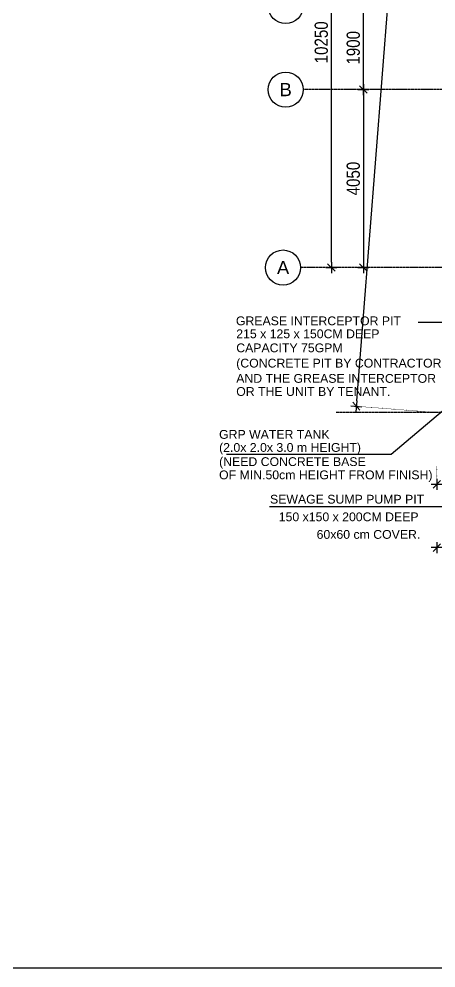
# Model space of a CAD drawing. Header units: inches. Extents: x 1217570 to 1674444, y 326920 to 480291.
# Drawn here: x 1428646 to 1438138, y 326920 to 348516 of the extents above; entities that cross this region are included whole.
import ezdxf
from ezdxf.enums import TextEntityAlignment as Align

# ---------------------------------------------------------------- set-up
doc = ezdxf.new("R2010")
doc.units = ezdxf.units.IN
doc.header["$MEASUREMENT"] = 0
doc.linetypes.add('CENTER', pattern=[50.8, 31.75, -6.35, 6.35, -6.35])
doc.linetypes.add('DOT2', pattern=[3.175, 0, -3.175])
for name, color, linetype in [('Axis', 9, 'CENTER'), ('dim-axis', 254, 'Continuous'), ('FFNEW', 252, 'Continuous'), ('P-FIRE-TXT', 181, 'Continuous'), ('P-PIPE-DRA', 40, 'Continuous'), ('wall pod', 7, 'Continuous')]:
    doc.layers.add(name, color=color, linetype=linetype)
doc.styles.add('ARIAL', font='ARIALN.TTF')
doc.styles.add('style1', font='arial.ttf')
doc.dimstyles.new('DIM-100', dxfattribs={"dimscale": 150, "dimtxt": 2, "dimasz": 1, "dimexe": 0.75, "dimexo": 1, "dimgap": 0.5, "dimtad": 1, "dimdec": 0, "dimzin": 11, "dimdsep": 46, "dimtxsty": 'ARIAL', "dimblk": 'R', "dimcen": 2.5, "dimdle": 1, "dimclrd": 256, "dimclre": 256, "dimclrt": 256, "dimazin": 0, "dimtfac": 1, "dimtdec": 0, "dimtix": 1, "dimtmove": 2, "dimatfit": 3, "dimldrblk": 'R', "dimtolj": 1, "dimtzin": 3, "dimlwd": -1, "dimlwe": 13, "dimarcsym": 0})

# ---------------------------------------------------------------- blocks, each defined once
blk = doc.blocks.new('R')
for p, q in [((-1.05, 0), (1.05, 0)), ((0, -1.05), (0, 1.05))]:
    blk.add_line(p, q)
at = {"color": 4, "lineweight": 13}
blk.add_line((-0.71, -0.71), (0.71, 0.71), dxfattribs=at)
blk = doc.blocks.new('*D143')
at = {"layer": 'Defpoints', "color": 0, "transparency": 16777216}
for p in [(1416228, 571709), (1416228, 571709), (1416262, 569809)]:
    blk.add_point(p, dxfattribs=at)
at = {"layer": 'dim-axis', "color": 251, "linetype": 'DOT2', "lineweight": 13, "transparency": 16777216}
for p, q in [((1416078, 571709), (1416115, 571709)), ((1416112, 569809), (1416115, 569809))]:
    blk.add_line(p, q, dxfattribs=at)
at = {"layer": 'dim-axis', "color": 251, "transparency": 16777216}
blk.add_line((1416228, 569929), (1416228, 571589), dxfattribs=at)
at = {"layer": 'dim-axis', "color": 251, "transparency": 16777216, "xscale": 120, "yscale": 120, "zscale": 120}
for p, rotation in [((1416228, 571709), 90), ((1416228, 569809), 270)]:
    blk.add_blockref('R', p, dxfattribs=dict(at, rotation=rotation))
at = {"layer": 'dim-axis', "color": 251, "transparency": 16777216, "insert": (1416000, 570759), "char_height": 300, "attachment_point": 5, "rotation": 90, "style": 'ARIAL'}
blk.add_mtext('\\A1;1900', dxfattribs=at)
blk = doc.blocks.new('*D155')
at = {"layer": 'Defpoints', "color": 0, "transparency": 16777216}
for p in [(1417876, 569809), (1416228, 565759), (1417876, 565759)]:
    blk.add_point(p, dxfattribs=at)
at = {"layer": 'dim-axis', "color": 251, "linetype": 'DOT2', "lineweight": 13, "transparency": 16777216}
for p, q in [((1417726, 569809), (1416115, 569809)), ((1417726, 565759), (1416115, 565759))]:
    blk.add_line(p, q, dxfattribs=at)
at = {"layer": 'dim-axis', "color": 251, "transparency": 16777216}
blk.add_line((1416228, 569689), (1416228, 565879), dxfattribs=at)
at = {"layer": 'dim-axis', "color": 251, "transparency": 16777216, "xscale": 120, "yscale": 120, "zscale": 120}
for p, rotation in [((1416228, 569809), 90), ((1416228, 565759), 270)]:
    blk.add_blockref('R', p, dxfattribs=dict(at, rotation=rotation))
at = {"layer": 'dim-axis', "color": 251, "transparency": 16777216, "insert": (1416000, 567784), "char_height": 300, "attachment_point": 5, "rotation": 90, "style": 'ARIAL'}
blk.add_mtext('\\A1;4050', dxfattribs=at)
blk = doc.blocks.new('*D163')
at = {"layer": 'Defpoints', "color": 0, "transparency": 16777216}
for p in [(1415500, 576009), (1415500, 576009), (1415500, 565759)]:
    blk.add_point(p, dxfattribs=at)
at = {"layer": 'dim-axis', "color": 251, "linetype": 'DOT2', "lineweight": 13, "transparency": 16777216}
for p, q in [((1415350, 576009), (1415388, 576009)), ((1415350, 565759), (1415388, 565759))]:
    blk.add_line(p, q, dxfattribs=at)
at = {"layer": 'dim-axis', "color": 251, "transparency": 16777216}
blk.add_line((1415500, 565879), (1415500, 575889), dxfattribs=at)
at = {"layer": 'dim-axis', "color": 251, "transparency": 16777216, "xscale": 120, "yscale": 120, "zscale": 120}
for p, rotation in [((1415500, 576009), 90), ((1415500, 565759), 270)]:
    blk.add_blockref('R', p, dxfattribs=dict(at, rotation=rotation))
at = {"layer": 'dim-axis', "color": 251, "transparency": 16777216, "insert": (1415272, 570884), "char_height": 300, "attachment_point": 5, "rotation": 90, "style": 'ARIAL'}
blk.add_mtext('\\A1;10250', dxfattribs=at)
blk = doc.blocks.new('*D165')
at = {"layer": 'Defpoints', "color": 0, "transparency": 16777216}
for p in [(1468019, 559385), (1417901, 559309), (1468019, 559309)]:
    blk.add_point(p, dxfattribs=at)
at = {"layer": 'dim-axis', "color": 251, "linetype": 'DOT2', "lineweight": 13, "transparency": 16777216}
for p, q in [((1417901, 559459), (1417901, 559497)), ((1468019, 559459), (1468019, 559497))]:
    blk.add_line(p, q, dxfattribs=at)
at = {"layer": 'dim-axis', "color": 251, "transparency": 16777216}
blk.add_line((1418021, 559385), (1467899, 559385), dxfattribs=at)
at = {"layer": 'dim-axis', "color": 251, "transparency": 16777216, "xscale": 120, "yscale": 120, "zscale": 120, "rotation": 180}
blk.add_blockref('R', (1417901, 559385), dxfattribs=at)
at = {"layer": 'dim-axis', "color": 251, "transparency": 16777216, "xscale": 120, "yscale": 120, "zscale": 120}
blk.add_blockref('R', (1468019, 559385), dxfattribs=at)
at = {"layer": 'dim-axis', "color": 251, "transparency": 16777216, "insert": (1442960, 559613), "char_height": 300, "attachment_point": 5, "style": 'ARIAL'}
blk.add_mtext('\\A1;50118', dxfattribs=at)
blk = doc.blocks.new('*D182')
at = {"layer": 'Defpoints', "color": 0, "transparency": 16777216}
for p in [(1418810, 597585), (1420642, 597441), (1417901, 562459)]:
    blk.add_point(p, dxfattribs=at)
at = {"layer": 'dim-axis', "color": 251, "linetype": 'DOT2', "lineweight": 13, "transparency": 16777216}
for p, q in [((1420492, 597453), (1418698, 597594)), ((1417752, 562470), (1415957, 562611))]:
    blk.add_line(p, q, dxfattribs=at)
at = {"layer": 'dim-axis', "color": 251, "transparency": 16777216}
blk.add_line((1416079, 562722), (1418801, 597465), dxfattribs=at)
at = {"layer": 'dim-axis', "color": 251, "transparency": 16777216, "xscale": 120, "yscale": 120, "zscale": 120}
for p, rotation in [((1418810, 597585), 85.52071850426807), ((1416070, 562602), 265.5207185042681)]:
    blk.add_blockref('R', p, dxfattribs=dict(at, rotation=rotation))
at = {"layer": 'dim-axis', "color": 251, "transparency": 16777216, "insert": (1417212, 580111), "char_height": 300, "attachment_point": 5, "rotation": 85.5207, "style": 'ARIAL'}
blk.add_mtext('\\A1;35090', dxfattribs=at)
blk = doc.blocks.new('*D181')
at = {"layer": 'Defpoints', "color": 0, "transparency": 16777216}
for p in [(1420094, 561773), (1417901, 561388), (1417901, 560825)]:
    blk.add_point(p, dxfattribs=at)
at = {"layer": 'dim-axis', "color": 251, "linetype": 'DOT2', "lineweight": 13, "transparency": 16777216}
for p, q in [((1420094, 561623), (1420094, 560712)), ((1417901, 561238), (1417901, 560712))]:
    blk.add_line(p, q, dxfattribs=at)
at = {"layer": 'dim-axis', "color": 251, "transparency": 16777216}
blk.add_line((1419974, 560825), (1418021, 560825), dxfattribs=at)
at = {"layer": 'dim-axis', "color": 251, "transparency": 16777216, "xscale": 120, "yscale": 120, "zscale": 120, "rotation": 180}
blk.add_blockref('R', (1417901, 560825), dxfattribs=at)
at = {"layer": 'dim-axis', "color": 251, "transparency": 16777216, "xscale": 120, "yscale": 120, "zscale": 120}
blk.add_blockref('R', (1420094, 560825), dxfattribs=at)
at = {"layer": 'dim-axis', "color": 251, "transparency": 16777216, "insert": (1418997, 561053), "char_height": 300, "attachment_point": 5, "style": 'ARIAL'}
blk.add_mtext('\\A1;2193', dxfattribs=at)
blk = doc.blocks.new('SDGTFHHD')
at = {"layer": 'P-PIPE-DRA', "color": 254, "ltscale": 0.1}
for points in [[(1348453, 724660), (1345304, 723284), (1344392, 723284)], [(1345628, 721842), (1343779, 720286), (1340025, 720286)], [(1349121, 721848), (1346985, 719088), (1341007, 719088)]]:
    blk.add_lwpolyline(points, dxfattribs=at)
at = {"layer": 'P-FIRE-TXT', "color": 254, "style": 'style1'}
for s, p in [('GREASE INTERCEPTOR PIT', (1340242, 723224)), ('215 x 125 x 150CM DEEP', (1340249, 722929)), ('CAPACITY 75GPM', (1340249, 722609)), ('(CONCRETE PIT BY CONTRACTOR', (1340249, 722262)), ('AND THE GREASE INTERCEPTOR ', (1340249, 721914)), ('OR THE UNIT BY TENANT.', (1340249, 721616)), ('GRP WATER TANK', (1339859, 720640)), ('(2.0x 2.0x 3.0 m HEIGHT)', (1339859, 720343)), ('(NEED CONCRETE BASE', (1339859, 720020)), ('OF MIN.50cm HEIGHT FROM FINISH)', (1339859, 719719)), ('SEWAGE SUMP PUMP PIT', (1341018, 719165)), ('150 x150 x 200CM DEEP', (1341216, 718764)), ('60x60 cm COVER.', (1342079, 718364))]:
    blk.add_text(s, height=200, dxfattribs=at).set_placement(p)
blk = doc.blocks.new('SGSR')
at = {"layer": 'Axis', "color": 254, "ltscale": 0.5}
for p, q in [((1418370.8, 569808.6), (1414861.2, 569808.6)), ((1418105.4, 565758.6), (1414801.5, 565758.6)), ((1421311.4, 562458.6), (1415604.8, 562458.6))]:
    blk.add_line(p, q, dxfattribs=at)
at = {"layer": 'Axis', "color": 254, "linetype": 'Continuous'}
for centre in [(1414461.2, 571708.6), (1414461.2, 569808.6), (1414401.5, 565758.6)]:
    blk.add_circle(centre, 400, dxfattribs=at)
at = {"layer": 'Axis', "color": 254, "linetype": 'Continuous', "style": 'style1'}
for s, p in [('B', (1414461.2, 569808.6)), ('A', (1414401.5, 565758.6))]:
    blk.add_text(s, height=300, dxfattribs=at).set_placement(p, align=Align.MIDDLE)
at = {"layer": 'dim-axis', "color": 254}
for p1, p2, distance, picture, middle in [((1417901.1, 562458.6), (1420641.6, 597441.4), 1837.1, '*D182', (1417212.3, 580111.3)), ((1415500.2, 565758.6), (1415500.2, 576008.6), 0, '*D163', (1415272, 570883.6)), ((1417901.1, 559308.9), (1468019.2, 559308.9), 75.8, '*D165', (1442960.1, 559612.8))]:
    dim = blk.add_aligned_dim(p1=p1, p2=p2, distance=distance, dimstyle='DIM-100', override={"dimasz": 0.8, "dimclrd": 251, "dimclre": 251, "dimclrt": 251}, dxfattribs=at)
    dim.commit()
    dim.dimension.update_dxf_attribs({"geometry": picture, "text_midpoint": middle})
for base, p1, p2, angle, picture, middle in [((1416227.7, 571708.6), (1416261.9, 569808.6), (1416227.7, 571708.6), 90, '*D143', (1415999.6, 570758.6)), ((1416227.7, 565758.6), (1417876.4, 569808.6), (1417876.4, 565758.6), 90, '*D155', (1415999.6, 567783.6)), ((1417901.1, 560824.5), (1420093.8, 561772.7), (1417901.1, 561387.8), 180, '*D181', (1418997.5, 561052.7))]:
    dim = blk.add_linear_dim(base=base, p1=p1, p2=p2, angle=angle, dimstyle='DIM-100', override={"dimasz": 0.8, "dimclrd": 251, "dimclre": 251, "dimclrt": 251}, dxfattribs=at)
    dim.commit()
    dim.dimension.update_dxf_attribs({"geometry": picture, "text_midpoint": middle})

msp = doc.modelspace()

# ---------------------------------------------------------------- linework, layer by layer
at = {"layer": 'wall pod', "ltscale": 100}
msp.add_lwpolyline([(1217570, 480291), (1674444, 480291), (1674444, 326920), (1217570, 326920)], close=True, dxfattribs=at)

# ---------------------------------------------------------------- block references
at = {"layer": 'FFNEW', "color": 6, "linetype": 'Continuous'}
for name, p in [('SGSR', (20256, -222899)), ('SDGTFHHD', (93342, -381677))]:
    msp.add_blockref(name, p, dxfattribs=at)

doc.saveas('drawing.dxf')
